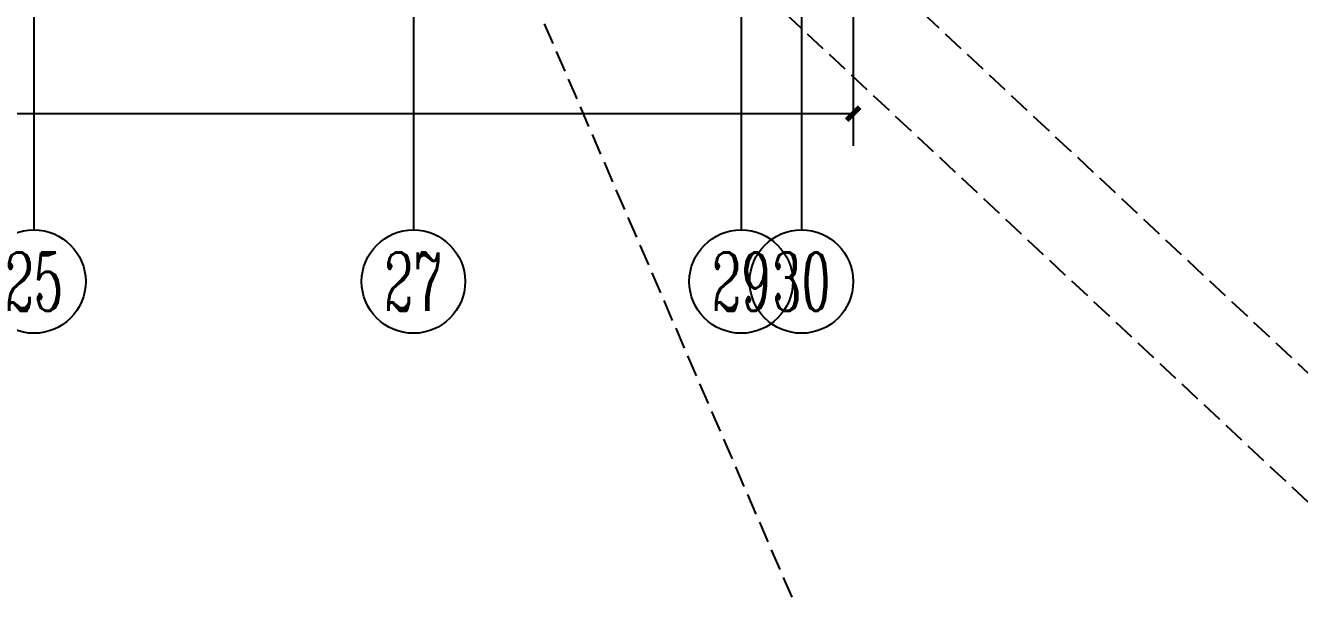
# Model space of a CAD drawing. Extents: x 802298 to 1915382, y -2285475 to -1340051.
# Drawn here: x 1401992 to 1416766, y -2252070 to -2245454 of the extents above; entities that cross this region are included whole.
import ezdxf
from ezdxf.enums import TextEntityAlignment as Align

# ---------------------------------------------------------------- set-up
doc = ezdxf.new("R2010")
doc.units = 0
doc.header["$LTSCALE"] = 1000
doc.header["$MEASUREMENT"] = 0
doc.linetypes.add('DASH', pattern=[0.35, 0.25, -0.1])
doc.layers.get('0').update_dxf_attribs({"linetype": 'CONTINUOUS'})
doc.layers.get('Defpoints').update_dxf_attribs({"linetype": 'CONTINUOUS'})
for name, color, linetype in [('8', 8, 'CONTINUOUS'), ('AXIS', 3, 'CONTINUOUS'), ('AXIS_TEXT', 7, 'CONTINUOUS')]:
    doc.layers.add(name, color=color, linetype=linetype)
doc.styles.add('_TCH_AXIS', font='COMPLEX', dxfattribs={"bigfont": 'GBCBIG'})
doc.styles.add('COMPLEX', font='COMPLEX')
doc.styles.add('DIM_FONT', font='SIMPLEX', dxfattribs={"width": 0.7, "bigfont": 'GBCBIG'})
doc.dimstyles.new('DIMN150', dxfattribs={"dimscale": 1.5, "dimtxt": 300, "dimasz": 100, "dimexe": 250, "dimexo": 300, "dimgap": 150, "dimtad": 1, "dimdec": 0, "dimzin": 0, "dimdsep": 46, "dimtxsty": 'DIM_FONT', "dimblk": 'ARCHTICK', "dimcen": 0.09, "dimclrt": 7, "dimazin": 2, "dimtfac": 1, "dimtdec": 0, "dimtix": 1, "dimtmove": 2, "dimatfit": 3, "dimfxl": 0, "dimtolj": 1, "dimtzin": 0, "dimarcsym": 0})

# ---------------------------------------------------------------- blocks, each defined once
blk = doc.blocks.new('_ArchTick')
at = {"color": 0, "linetype": 'ByBlock', "const_width": 0.4}
blk.add_lwpolyline([(-0.5, -0.5), (0.5, 0.5)], dxfattribs=at)
blk = doc.blocks.new('*D597')
at = {"layer": 'AXIS', "color": 0, "lineweight": -2}
for p, q in [((1346590, -2243176), (1346590, -2246851)), ((1411590, -2243176), (1411590, -2246851)), ((1346590, -2246476), (1411590, -2246476))]:
    blk.add_line(p, q, dxfattribs=at)
at = {"layer": 'Defpoints', "color": 0}
for p in [(1346590, -2242726), (1411590, -2242726), (1411590, -2246476)]:
    blk.add_point(p, dxfattribs=at)
at = {"layer": 'AXIS', "color": 0, "lineweight": -2, "xscale": 150, "yscale": 150, "zscale": 150, "rotation": 180}
blk.add_blockref('_ArchTick', (1346590, -2246476), dxfattribs=at)
at = {"layer": 'AXIS', "color": 0, "lineweight": -2, "xscale": 150, "yscale": 150, "zscale": 150}
blk.add_blockref('_ArchTick', (1411590, -2246476), dxfattribs=at)
at = {"layer": 'AXIS', "color": 7, "insert": (1379090, -2246026), "char_height": 450, "attachment_point": 5, "style": 'DIM_FONT'}
blk.add_mtext('\\A1;65000', dxfattribs=at)
blk = doc.blocks.new('_AXISO')
blk.add_circle((0, 0), 0.5)
at = {"layer": 'AXIS_TEXT', "style": 'COMPLEX', "width": 1.041667}
blk.add_attdef('A', text='', height=0.56, dxfattribs=at).set_placement((-0.25, -0.28), (0.25, -0.28), align=Align.FIT)

msp = doc.modelspace()

# ---------------------------------------------------------------- linework, layer by layer
at = {"layer": '8', "linetype": 'DASH'}
for p, q in [((1405375.3, -2239326.4), (1413254.5, -2257601.4)), ((1405690.5, -2240526.4), (1422629.8, -2256379.9)), ((1407290.5, -2240526.4), (1424229.8, -2256379.9))]:
    msp.add_line(p, q, dxfattribs=at)
at = {"layer": 'AXIS'}
for p, q in [((1402090.5, -2241826.4), (1402090.5, -2247826.4)), ((1406490.5, -2241826.4), (1406490.5, -2247826.4)), ((1410290.5, -2241826.4), (1410290.5, -2247826.4)), ((1410990.5, -2241826.4), (1410990.5, -2247826.4))]:
    msp.add_line(p, q, dxfattribs=at)

# ---------------------------------------------------------------- block references
ref = msp.add_blockref('_AXISO', (1402090.5, -2248426.4), dxfattribs=dict(at, xscale=1200, yscale=1200, zscale=1200))
ref.add_attrib('A', '25', dxfattribs={"layer": 'AXIS_TEXT', "height": 678.82, "style": '_TCH_AXIS', "width": 0.617647}).set_placement((1401751, -2248765.9), (1402429.9, -2248765.9), align=Align.FIT)
ref = msp.add_blockref('_AXISO', (1406490.5, -2248426.4), dxfattribs=dict(at, xscale=1200, yscale=1200, zscale=1200))
ref.add_attrib('A', '27', dxfattribs={"layer": 'AXIS_TEXT', "height": 678.82, "style": '_TCH_AXIS', "width": 0.617647}).set_placement((1406151, -2248765.9), (1406829.9, -2248765.9), align=Align.FIT)
ref = msp.add_blockref('_AXISO', (1410290.5, -2248426.4), dxfattribs=dict(at, xscale=1200, yscale=1200, zscale=1200))
ref.add_attrib('A', '29', dxfattribs={"layer": 'AXIS_TEXT', "height": 678.82, "style": '_TCH_AXIS', "width": 0.617647}).set_placement((1409951, -2248765.9), (1410629.9, -2248765.9), align=Align.FIT)
ref = msp.add_blockref('_AXISO', (1410990.5, -2248426.4), dxfattribs=dict(at, xscale=1200, yscale=1200, zscale=1200))
ref.add_attrib('A', '30', dxfattribs={"layer": 'AXIS_TEXT', "height": 678.82, "style": '_TCH_AXIS', "width": 0.636364}).set_placement((1410651, -2248765.9), (1411329.9, -2248765.9), align=Align.FIT)

# ---------------------------------------------------------------- dimensions: what is measured, and where the dimension line sits
dim = msp.add_aligned_dim(p1=(1346590.5, -2242726.4), p2=(1411590.5, -2242726.4), distance=-3750, dimstyle='DIMN150', dxfattribs=at)
dim.commit()
dim.dimension.update_dxf_attribs({"geometry": '*D597', "text_midpoint": (1379090.5, -2246026.4)})

doc.saveas('drawing.dxf')
